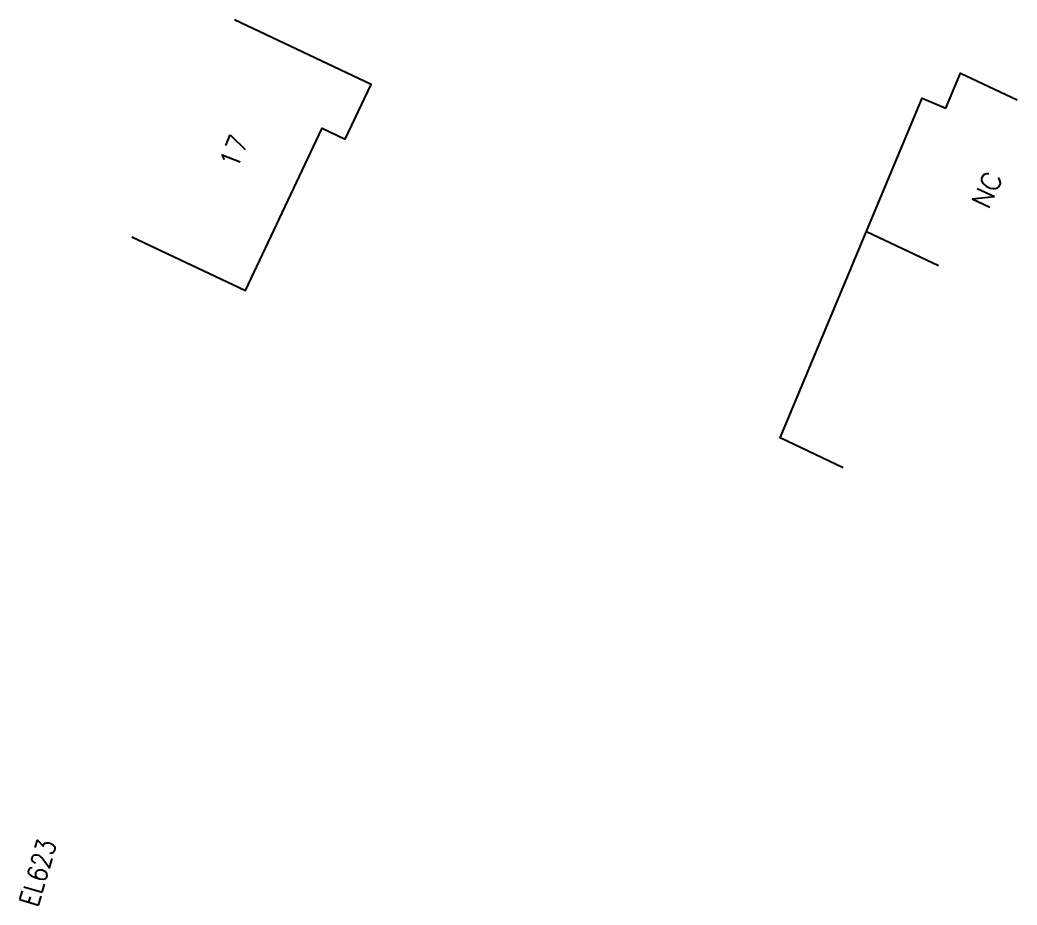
# Model space of a CAD drawing. Header units: millimetres. Extents: x 124032 to 124999, y 125223 to 125861.
# Drawn here: x 124613.6 to 124678, y 125753.3 to 125810.5 of the extents above; entities that cross this region are included whole.
import ezdxf
from ezdxf.enums import TextEntityAlignment as Align

# ---------------------------------------------------------------- set-up
doc = ezdxf.new("R2010")
doc.units = ezdxf.units.MM
doc.layers.add('W0100', color=7, linetype='CONTINUOUS')
doc.layers.add('W0991', color=7, linetype='CONTINUOUS')
doc.styles.get("Standard").update_dxf_attribs({"font": 'romans.shx', "width": 0.85})

msp = doc.modelspace()

# ---------------------------------------------------------------- linework, layer by layer
at = {"layer": 'W0100', "flags": 128}
msp.add_lwpolyline([(124620.807, 125796.507), (124628.148, 125793.035), (124633.103, 125803.512), (124634.602, 125802.803), (124636.274, 125806.338), (124627.434, 125810.519)], dxfattribs=at)
at = {"layer": 'W0100'}
for points in [[(124666.766, 125781.573), (124662.699, 125783.497), (124671.872, 125805.468), (124673.414, 125804.824), (124674.355, 125807.077), (124678.011, 125805.348)], [(124668.273, 125796.845), (124672.944, 125794.636)]]:
    msp.add_lwpolyline(points, dxfattribs=at)

# ---------------------------------------------------------------- texts
at = {"layer": 'W0100', "linetype": 'Continuous', "width": 0.85}
msp.add_text('EL623', height=1.25, rotation=73.64545, dxfattribs=at).set_placement((124614.74, 125755.395), align=Align.MIDDLE)
at = {"layer": 'W0991', "linetype": 'Continuous'}
for s, rotation, p in [('17', 68.4755, (124627.403, 125802.022)), ('NC', 65.41894, (124676.07, 125799.537))]:
    msp.add_text(s, height=1.25, rotation=rotation, dxfattribs=at).set_placement(p, align=Align.MIDDLE)

doc.saveas('drawing.dxf')
